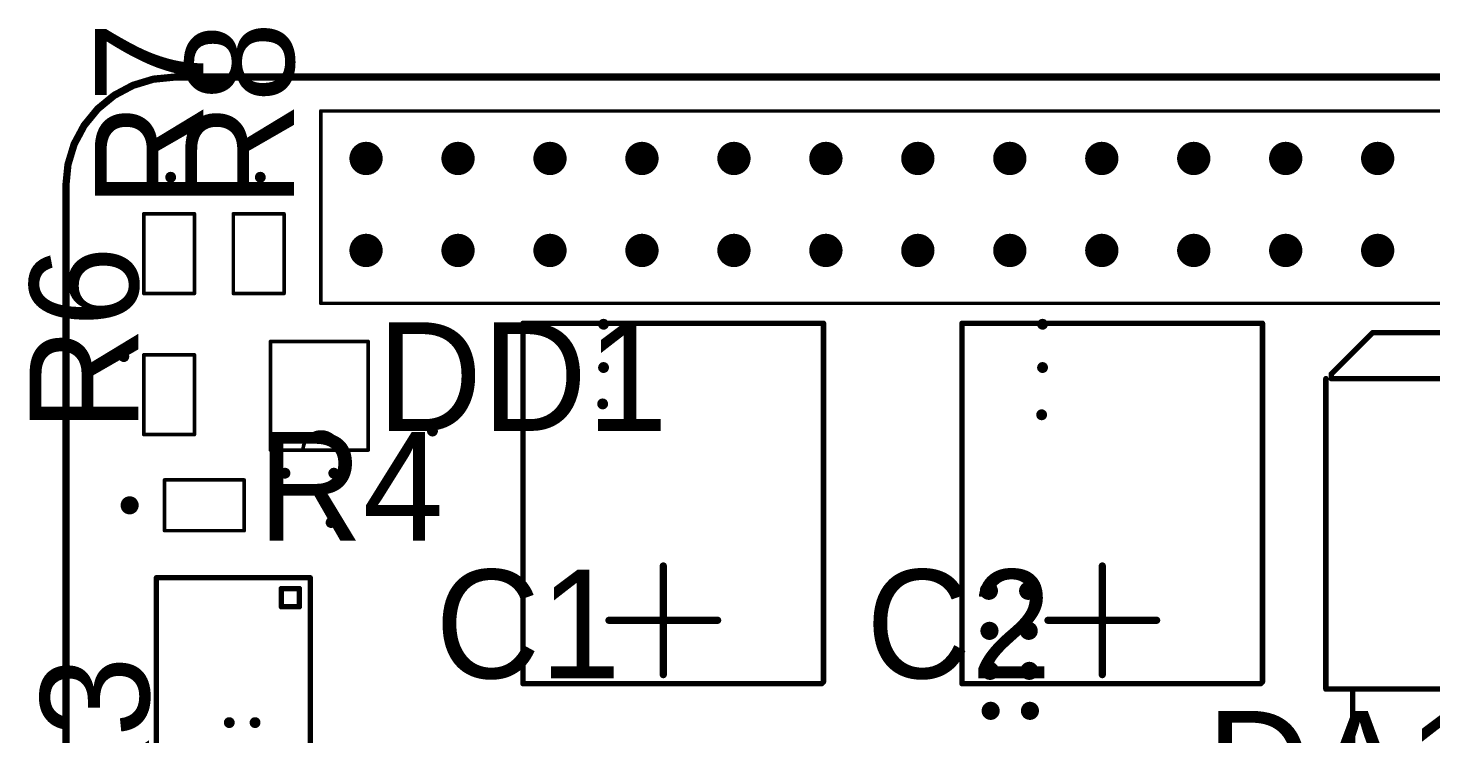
# Model space of a CAD drawing. Header units: millimetres. Extents: x 33.8 to 102.3, y 297.8 to 355.2.
# Drawn here: x 33.81 to 72.56, y 335.75 to 355.24 of the extents above; entities that cross this region are included whole.
import ezdxf

# ---------------------------------------------------------------- set-up
doc = ezdxf.new("R2010")
doc.units = ezdxf.units.MM
for name, color, linetype in [('KeepOutLayer', 6, 'Continuous'), ('Mechanical11', 56, 'Continuous'), ('Mechanical7', 56, 'Continuous'), ('Mechanical9', 56, 'Continuous'), ('PadHoleLayer', 156, 'Continuous'), ('ViaHoleLayer', 16, 'Continuous')]:
    doc.layers.add(name, color=color, linetype=linetype)

# ---------------------------------------------------------------- blocks, each defined once
blk = doc.blocks.new('R0805_2')
at = {"layer": 'Mechanical11', "const_width": 0.1}
for points in [[(-1.1, -0.7), (-1.1, 0.7)], [(1.1, 0.7), (-1.1, 0.7)], [(1.1, -0.7), (1.1, 0.7)], [(1.1, -0.7), (-1.1, -0.7)]]:
    blk.add_lwpolyline(points, dxfattribs=at)
at = {"layer": 'Mechanical11', "const_width": 0.05}
for points in [[(-1.125, 0.7, 1), (-1.075, 0.7, 1)], [(-1.125, 0.7, 1), (-1.075, 0.7, 1)], [(1.075, 0.7, 1), (1.125, 0.7, 1)], [(1.075, 0.7, 1), (1.125, 0.7, 1)], [(-1.125, -0.7, 1), (-1.075, -0.7, 1)], [(-1.125, -0.7, 1), (-1.075, -0.7, 1)], [(1.075, -0.7, 1), (1.125, -0.7, 1)], [(1.075, -0.7, 1), (1.125, -0.7, 1)]]:
    blk.add_lwpolyline(points, format="xyb", close=True, dxfattribs=at)
at = {"layer": 'Mechanical9'}
blk.add_text('R4', height=3, rotation=180, dxfattribs=at).set_placement((-1.475, 0.975))
blk = doc.blocks.new('SSOP8_3')
at = {"layer": 'Mechanical11', "const_width": 0.1}
for points in [[(-1.3, 1.5), (-1.3, -1.5)], [(1.4, 1.5), (-1.3, 1.5)], [(1.4, 1.5), (1.4, -1.5)], [(1.4, -1.5), (-1.3, -1.5)]]:
    blk.add_lwpolyline(points, dxfattribs=at)
at = {"layer": 'Mechanical11', "const_width": 0.05}
for points in [[(-1.325, 1.5, 1), (-1.275, 1.5, 1)], [(-1.325, 1.5, 1), (-1.275, 1.5, 1)], [(-0.525, 1.5, 1), (-0.475, 1.5, 1)], [(0.475, 1.5, 1), (0.525, 1.5, 1)], [(1.375, 1.5, 1), (1.425, 1.5, 1)], [(1.375, 1.5, 1), (1.425, 1.5, 1)], [(-1.325, -1.5, 1), (-1.275, -1.5, 1)], [(-1.325, -1.5, 1), (-1.275, -1.5, 1)], [(1.375, -1.5, 1), (1.425, -1.5, 1)], [(1.375, -1.5, 1), (1.425, -1.5, 1)]]:
    blk.add_lwpolyline(points, format="xyb", close=True, dxfattribs=at)
at = {"layer": 'Mechanical11', "const_width": 0.1}
blk.add_lwpolyline([(0.5, 1.5, -1), (-0.5, 1.5)], format="xyb", dxfattribs=at)
at = {"layer": 'Mechanical9'}
blk.add_text('DD1', height=3, rotation=180, dxfattribs=at).set_placement((-1.549, 0.97))
blk = doc.blocks.new('SM05B_SRSS_TB_6')
at = {"layer": 'Mechanical7', "const_width": 0.15}
for points in [[(-3.5, 2.1), (3.5, 2.1)], [(-3.5, -2.15), (-3.5, 2.1)], [(-3.5, 2.1), (3.5, 2.1)], [(-3.5, -2.15), (-3.5, 2.1)], [(3.5, -2.15), (3.5, 2.1)], [(3.5, -2.15), (3.5, 2.1)], [(-3.2, 1.3), (-3.2, 1.8)], [(-2.7, 1.8), (-3.2, 1.8)], [(-2.7, 1.3), (-2.7, 1.8)], [(-2.7, 1.3), (-3.2, 1.3)], [(-3.5, -2.15), (3.5, -2.15)], [(-3.5, -2.15), (3.5, -2.15)]]:
    blk.add_lwpolyline(points, dxfattribs=at)
at = {"layer": 'Mechanical7', "const_width": 0.075}
for points in [[(-3.537, 2.1, 1), (-3.462, 2.1, 1)], [(-3.537, 2.1, 1), (-3.462, 2.1, 1)], [(-3.537, 2.1, 1), (-3.462, 2.1, 1)], [(-3.537, 2.1, 1), (-3.462, 2.1, 1)], [(3.462, 2.1, 1), (3.537, 2.1, 1)], [(3.462, 2.1, 1), (3.537, 2.1, 1)], [(3.462, 2.1, 1), (3.537, 2.1, 1)], [(3.462, 2.1, 1), (3.537, 2.1, 1)], [(-3.238, 1.8, 1), (-3.163, 1.8, 1)], [(-3.238, 1.8, 1), (-3.163, 1.8, 1)], [(-2.738, 1.8, 1), (-2.663, 1.8, 1)], [(-2.738, 1.8, 1), (-2.663, 1.8, 1)], [(-3.238, 1.3, 1), (-3.163, 1.3, 1)], [(-3.238, 1.3, 1), (-3.163, 1.3, 1)], [(-2.738, 1.3, 1), (-2.663, 1.3, 1)], [(-2.738, 1.3, 1), (-2.663, 1.3, 1)], [(-3.537, -2.15, 1), (-3.462, -2.15, 1)], [(-3.537, -2.15, 1), (-3.462, -2.15, 1)], [(-3.537, -2.15, 1), (-3.462, -2.15, 1)], [(-3.537, -2.15, 1), (-3.462, -2.15, 1)], [(3.463, -2.15, 1), (3.538, -2.15, 1)], [(3.463, -2.15, 1), (3.538, -2.15, 1)], [(3.463, -2.15, 1), (3.538, -2.15, 1)], [(3.463, -2.15, 1), (3.538, -2.15, 1)]]:
    blk.add_lwpolyline(points, format="xyb", close=True, dxfattribs=at)
at = {"layer": 'Mechanical9'}
blk.add_text('X3', height=3, rotation=-180, dxfattribs=at).set_placement((3.575, -2.35))
blk = doc.blocks.new('TO_263_5_10')
at = {"layer": 'Mechanical7', "const_width": 0.15}
for points in [[(-5.1, 12.4), (-3.96, 13.54)], [(-3.96, 13.54), (3.962, 13.54)], [(3.962, 13.54), (5.232, 12.27)], [(-5.1, 12.27), (-5.1, 12.4)], [(-5.25, 3.7), (-5.25, 12.27)], [(-5.1, 12.27), (5.232, 12.27)], [(5.25, 3.7), (5.25, 12.27)], [(-5.25, 3.7), (5.25, 3.7)], [(-4.51, 0), (-4.51, 3.7)], [(4.51, 0), (4.51, 3.7)], [(-4.51, 0), (4.51, 0)]]:
    blk.add_lwpolyline(points, dxfattribs=at)
at = {"layer": 'Mechanical7', "const_width": 0.075}
for points in [[(-3.998, 13.54, 1), (-3.923, 13.54, 1)], [(-3.998, 13.54, 1), (-3.923, 13.54, 1)], [(3.925, 13.54, 1), (4, 13.54, 1)], [(3.925, 13.54, 1), (4, 13.54, 1)], [(-5.138, 12.4, 1), (-5.062, 12.4, 1)], [(-5.138, 12.4, 1), (-5.062, 12.4, 1)], [(-5.288, 12.27, 1), (-5.212, 12.27, 1)], [(-5.138, 12.27, 1), (-5.062, 12.27, 1)], [(-5.138, 12.27, 1), (-5.062, 12.27, 1)], [(5.195, 12.27, 1), (5.27, 12.27, 1)], [(5.195, 12.27, 1), (5.27, 12.27, 1)], [(5.212, 12.27, 1), (5.288, 12.27, 1)], [(-5.288, 3.7, 1), (-5.212, 3.7, 1)], [(-5.288, 3.7, 1), (-5.212, 3.7, 1)], [(-4.547, 3.7, 1), (-4.472, 3.7, 1)], [(4.472, 3.7, 1), (4.547, 3.7, 1)], [(5.212, 3.7, 1), (5.288, 3.7, 1)], [(5.212, 3.7, 1), (5.288, 3.7, 1)], [(-4.547, 0, 1), (-4.472, 0, 1)], [(-4.547, 0, 1), (-4.472, 0, 1)], [(4.472, 0, 1), (4.547, 0, 1)], [(4.472, 0, 1), (4.547, 0, 1)]]:
    blk.add_lwpolyline(points, format="xyb", close=True, dxfattribs=at)
at = {"layer": 'Mechanical9'}
blk.add_text('DA1', height=3, dxfattribs=at).set_placement((-8.55, 0.097))
blk = doc.blocks.new('PBS_40_B_12')
at = {"layer": 'Mechanical7', "const_width": 0.1}
for points in [[(-3.85, -1.25), (-3.85, 49.4)], [(1.46, -1.25), (1.46, 49.41)], [(1.46, -1.25), (-3.85, -1.25)]]:
    blk.add_lwpolyline(points, dxfattribs=at)
at = {"layer": 'Mechanical7', "const_width": 0.05}
for points in [[(-3.875, -1.25, 1), (-3.825, -1.25, 1)], [(-3.875, -1.25, 1), (-3.825, -1.25, 1)], [(1.435, -1.25, 1), (1.485, -1.25, 1)], [(1.435, -1.25, 1), (1.485, -1.25, 1)]]:
    blk.add_lwpolyline(points, format="xyb", close=True, dxfattribs=at)
at = {"layer": 'PadHoleLayer', "const_width": 0.46}
for points in [[(-2.77, 27.94, 1), (-2.31, 27.94, 1)], [(-0.23, 27.94, 1), (0.23, 27.94, 1)], [(-2.77, 25.4, 1), (-2.31, 25.4, 1)], [(-0.23, 25.4, 1), (0.23, 25.4, 1)], [(-2.77, 22.86, 1), (-2.31, 22.86, 1)], [(-0.23, 22.86, 1), (0.23, 22.86, 1)], [(-2.77, 20.32, 1), (-2.31, 20.32, 1)], [(-0.23, 20.32, 1), (0.23, 20.32, 1)], [(-2.77, 17.78, 1), (-2.31, 17.78, 1)], [(-0.23, 17.78, 1), (0.23, 17.78, 1)], [(-2.77, 15.24, 1), (-2.31, 15.24, 1)], [(-0.23, 15.24, 1), (0.23, 15.24, 1)], [(-2.77, 12.7, 1), (-2.31, 12.7, 1)], [(-0.23, 12.7, 1), (0.23, 12.7, 1)], [(-2.77, 10.16, 1), (-2.31, 10.16, 1)], [(-0.23, 10.16, 1), (0.23, 10.16, 1)], [(-2.77, 7.62, 1), (-2.31, 7.62, 1)], [(-0.23, 7.62, 1), (0.23, 7.62, 1)], [(-2.77, 5.08, 1), (-2.31, 5.08, 1)], [(-0.23, 5.08, 1), (0.23, 5.08, 1)], [(-2.77, 2.54, 1), (-2.31, 2.54, 1)], [(-0.23, 2.54, 1), (0.23, 2.54, 1)], [(-2.77, 0, 1), (-2.31, 0, 1)], [(-0.23, 0, 1), (0.23, 0, 1)]]:
    blk.add_lwpolyline(points, format="xyb", close=True, dxfattribs=at)
blk = doc.blocks.new('R0805_27')
at = {"layer": 'Mechanical11', "const_width": 0.1}
for points in [[(1.1, 0.7), (-1.1, 0.7)], [(-1.1, 0.7), (-1.1, -0.7)], [(1.1, 0.7), (1.1, -0.7)], [(-1.1, -0.7), (1.1, -0.7)]]:
    blk.add_lwpolyline(points, dxfattribs=at)
at = {"layer": 'Mechanical11', "const_width": 0.05}
for points in [[(-1.125, 0.7, 1), (-1.075, 0.7, 1)], [(-1.125, 0.7, 1), (-1.075, 0.7, 1)], [(1.075, 0.7, 1), (1.125, 0.7, 1)], [(1.075, 0.7, 1), (1.125, 0.7, 1)], [(-1.125, -0.7, 1), (-1.075, -0.7, 1)], [(-1.125, -0.7, 1), (-1.075, -0.7, 1)], [(1.075, -0.7, 1), (1.125, -0.7, 1)], [(1.075, -0.7, 1), (1.125, -0.7, 1)]]:
    blk.add_lwpolyline(points, format="xyb", close=True, dxfattribs=at)
at = {"layer": 'Mechanical9'}
blk.add_text('R6', height=3, dxfattribs=at).set_placement((-1.03, 0.85))
blk = doc.blocks.new('R0805_29')
at = {"layer": 'Mechanical11', "const_width": 0.1}
for points in [[(-1.1, 0.7), (1.1, 0.7)], [(-1.1, 0.7), (-1.1, -0.7)], [(1.1, 0.7), (1.1, -0.7)], [(-1.1, -0.7), (1.1, -0.7)]]:
    blk.add_lwpolyline(points, dxfattribs=at)
at = {"layer": 'Mechanical11', "const_width": 0.05}
for points in [[(-1.125, 0.7, 1), (-1.075, 0.7, 1)], [(-1.125, 0.7, 1), (-1.075, 0.7, 1)], [(1.075, 0.7, 1), (1.125, 0.7, 1)], [(1.075, 0.7, 1), (1.125, 0.7, 1)], [(-1.125, -0.7, 1), (-1.075, -0.7, 1)], [(-1.125, -0.7, 1), (-1.075, -0.7, 1)], [(1.075, -0.7, 1), (1.125, -0.7, 1)], [(1.075, -0.7, 1), (1.125, -0.7, 1)]]:
    blk.add_lwpolyline(points, format="xyb", close=True, dxfattribs=at)
at = {"layer": 'Mechanical9'}
blk.add_text('R7', height=3, dxfattribs=at).set_placement((1.275, -0.95))
blk = doc.blocks.new('R0805_30')
at = {"layer": 'Mechanical11', "const_width": 0.1}
for points in [[(-1.1, 0.7), (1.1, 0.7)], [(-1.1, 0.7), (-1.1, -0.7)], [(1.1, 0.7), (1.1, -0.7)], [(-1.1, -0.7), (1.1, -0.7)]]:
    blk.add_lwpolyline(points, dxfattribs=at)
at = {"layer": 'Mechanical11', "const_width": 0.05}
for points in [[(-1.125, 0.7, 1), (-1.075, 0.7, 1)], [(-1.125, 0.7, 1), (-1.075, 0.7, 1)], [(1.075, 0.7, 1), (1.125, 0.7, 1)], [(1.075, 0.7, 1), (1.125, 0.7, 1)], [(-1.125, -0.7, 1), (-1.075, -0.7, 1)], [(-1.125, -0.7, 1), (-1.075, -0.7, 1)], [(1.075, -0.7, 1), (1.125, -0.7, 1)], [(1.075, -0.7, 1), (1.125, -0.7, 1)]]:
    blk.add_lwpolyline(points, format="xyb", close=True, dxfattribs=at)
at = {"layer": 'Mechanical9'}
blk.add_text('R8', height=3, dxfattribs=at).set_placement((1.275, -0.975))
blk = doc.blocks.new('C___SMD______________10_10_5__37')
at = {"layer": 'Mechanical7', "const_width": 0.15}
for points in [[(-4.175, 4.75), (-4.225, 4.7)], [(-4.225, -5.2), (-4.225, 4.7)], [(4.075, 4.75), (-4.175, 4.75)], [(4.075, 4.75), (4.075, -5.2)], [(4.075, -5.2), (-4.225, -5.2)]]:
    blk.add_lwpolyline(points, dxfattribs=at)
at = {"layer": 'Mechanical7', "const_width": 0.075}
for points in [[(-4.263, 4.7, 1), (-4.187, 4.7, 1)], [(-4.263, 4.7, 1), (-4.187, 4.7, 1)], [(-4.213, 4.75, 1), (-4.137, 4.75, 1)], [(-4.213, 4.75, 1), (-4.137, 4.75, 1)], [(4.038, 4.75, 1), (4.113, 4.75, 1)], [(4.038, 4.75, 1), (4.113, 4.75, 1)], [(-4.263, -5.2, 1), (-4.187, -5.2, 1)], [(-4.263, -5.2, 1), (-4.187, -5.2, 1)], [(4.038, -5.2, 1), (4.113, -5.2, 1)], [(4.038, -5.2, 1), (4.113, -5.2, 1)]]:
    blk.add_lwpolyline(points, format="xyb", close=True, dxfattribs=at)
blk = doc.blocks.new('C___SMD______________10_10_5__38')
at = {"layer": 'Mechanical7', "const_width": 0.15}
for points in [[(-4.175, 4.75), (-4.225, 4.7)], [(-4.225, -5.2), (-4.225, 4.7)], [(4.075, 4.75), (-4.175, 4.75)], [(4.075, 4.75), (4.075, -5.2)], [(4.075, -5.2), (-4.225, -5.2)]]:
    blk.add_lwpolyline(points, dxfattribs=at)
at = {"layer": 'Mechanical7', "const_width": 0.075}
for points in [[(-4.263, 4.7, 1), (-4.187, 4.7, 1)], [(-4.263, 4.7, 1), (-4.187, 4.7, 1)], [(-4.213, 4.75, 1), (-4.137, 4.75, 1)], [(-4.213, 4.75, 1), (-4.137, 4.75, 1)], [(4.038, 4.75, 1), (4.113, 4.75, 1)], [(4.038, 4.75, 1), (4.113, 4.75, 1)], [(-4.262, -5.2, 1), (-4.187, -5.2, 1)], [(-4.262, -5.2, 1), (-4.187, -5.2, 1)], [(4.038, -5.2, 1), (4.113, -5.2, 1)], [(4.038, -5.2, 1), (4.113, -5.2, 1)]]:
    blk.add_lwpolyline(points, format="xyb", close=True, dxfattribs=at)

msp = doc.modelspace()

# ---------------------------------------------------------------- linework, layer by layer
at = {"layer": 'KeepOutLayer', "const_width": 0.2}
for points in [[(36.191, 353.38), (36.71, 353.657)], [(36.71, 353.657), (37.273, 353.828)], [(37.273, 353.828), (37.858, 353.886)], [(37.858, 353.886), (96.858, 353.886)], [(35.737, 353.007), (36.191, 353.38)], [(35.364, 352.552), (35.737, 353.007)], [(35.086, 352.034), (35.364, 352.552)], [(34.916, 351.471), (35.086, 352.034)], [(34.858, 350.886), (34.916, 351.471)], [(34.858, 300.886), (34.858, 350.886)]]:
    msp.add_lwpolyline(points, dxfattribs=at)
at = {"layer": 'KeepOutLayer', "const_width": 0.1}
for points in [[(36.66, 353.657, 1), (36.76, 353.657, 1)], [(36.66, 353.657, 1), (36.76, 353.657, 1)], [(37.223, 353.828, 1), (37.323, 353.828, 1)], [(37.223, 353.828, 1), (37.323, 353.828, 1)], [(37.808, 353.886, 1), (37.908, 353.886, 1)], [(37.808, 353.886, 1), (37.908, 353.886, 1)], [(36.141, 353.38, 1), (36.241, 353.38, 1)], [(36.141, 353.38, 1), (36.241, 353.38, 1)], [(35.687, 353.007, 1), (35.787, 353.007, 1)], [(35.687, 353.007, 1), (35.787, 353.007, 1)], [(35.314, 352.552, 1), (35.414, 352.552, 1)], [(35.314, 352.552, 1), (35.414, 352.552, 1)], [(35.036, 352.034, 1), (35.136, 352.034, 1)], [(35.036, 352.034, 1), (35.136, 352.034, 1)], [(34.866, 351.471, 1), (34.966, 351.471, 1)], [(34.866, 351.471, 1), (34.966, 351.471, 1)], [(34.808, 350.886, 1), (34.908, 350.886, 1)], [(34.808, 350.886, 1), (34.908, 350.886, 1)]]:
    msp.add_lwpolyline(points, format="xyb", close=True, dxfattribs=at)
at = {"layer": 'Mechanical7', "const_width": 0.2}
for points in [[(51.358, 337.386), (51.358, 340.386)], [(63.483, 337.386), (63.483, 340.386)], [(49.858, 338.886), (52.858, 338.886)], [(61.983, 338.886), (64.983, 338.886)]]:
    msp.add_lwpolyline(points, dxfattribs=at)
at = {"layer": 'Mechanical7', "const_width": 0.1}
for points in [[(51.308, 340.386, 1), (51.408, 340.386, 1)], [(63.433, 340.386, 1), (63.533, 340.386, 1)], [(49.808, 338.886, 1), (49.908, 338.886, 1)], [(52.808, 338.886, 1), (52.908, 338.886, 1)], [(61.933, 338.886, 1), (62.033, 338.886, 1)], [(64.933, 338.886, 1), (65.033, 338.886, 1)], [(51.308, 337.386, 1), (51.408, 337.386, 1)], [(63.433, 337.386, 1), (63.533, 337.386, 1)]]:
    msp.add_lwpolyline(points, format="xyb", close=True, dxfattribs=at)
at = {"layer": 'ViaHoleLayer'}
for points, const_width in [([(37.678, 351.12, 1), (37.828, 351.12, 1)], 0.15), ([(40.153, 351.12, 1), (40.303, 351.12, 1)], 0.15), ([(49.633, 347.061, 1), (49.783, 347.061, 1)], 0.15), ([(61.758, 347.061, 1), (61.908, 347.061, 1)], 0.15), ([(36.383, 346.168, 1), (36.533, 346.168, 1)], 0.15), ([(49.633, 345.866, 1), (49.783, 345.866, 1)], 0.15), ([(61.758, 345.866, 1), (61.908, 345.866, 1)], 0.15), ([(49.608, 344.861, 1), (49.758, 344.861, 1)], 0.15), ([(61.733, 344.561, 1), (61.883, 344.561, 1)], 0.15), ([(44.908, 344.111, 1), (45.058, 344.111, 1)], 0.15), ([(40.834, 342.948, 1), (40.984, 342.948, 1)], 0.15), ([(42.183, 342.948, 1), (42.333, 342.948, 1)], 0.15), ([(36.494, 342.061, 1), (36.744, 342.061, 1)], 0.25), ([(42.108, 341.586, 1), (42.258, 341.586, 1)], 0.15), ([(60.226, 339.7, 1), (60.476, 339.7, 1)], 0.25), ([(61.31, 339.7, 1), (61.56, 339.7, 1)], 0.25), ([(60.242, 338.595, 1), (60.492, 338.595, 1)], 0.25), ([(61.327, 338.595, 1), (61.577, 338.595, 1)], 0.25), ([(60.258, 337.49, 1), (60.508, 337.49, 1)], 0.25), ([(61.343, 337.49, 1), (61.593, 337.49, 1)], 0.25), ([(60.275, 336.386, 1), (60.525, 336.386, 1)], 0.25), ([(61.359, 336.386, 1), (61.609, 336.386, 1)], 0.25), ([(39.296, 336.061, 1), (39.446, 336.061, 1)], 0.15), ([(40.008, 336.061, 1), (40.158, 336.061, 1)], 0.15)]:
    msp.add_lwpolyline(points, format="xyb", close=True, dxfattribs=dict(at, const_width=const_width))

# ---------------------------------------------------------------- block references
for name, p, rotation in [('R0805_29', (37.708, 349.011), 90), ('R0805_30', (40.183, 349.011), 90), ('PBS_40_B_12', (43.149, 349.099), 270), ('R0805_27', (37.708, 345.116), 90), ('SSOP8_3', (41.908, 345.086), 180), ('C___SMD______________10_10_5__37', (51.558, 341.886), 180), ('C___SMD______________10_10_5__38', (63.683, 341.886), 180), ('TO_263_5_10', (74.908, 333.288), 360), ('R0805_2', (38.683, 342.061), 180), ('SM05B_SRSS_TB_6', (39.508, 336.561), 270)]:
    msp.add_blockref(name, p, dxfattribs=dict(rotation=rotation))

# ---------------------------------------------------------------- texts
at = {"layer": 'Mechanical9'}
for s, p in [('C1', (45.058, 337.286)), ('C2', (56.958, 337.286))]:
    msp.add_text(s, height=3, dxfattribs=at).set_placement(p)

doc.saveas('drawing.dxf')
